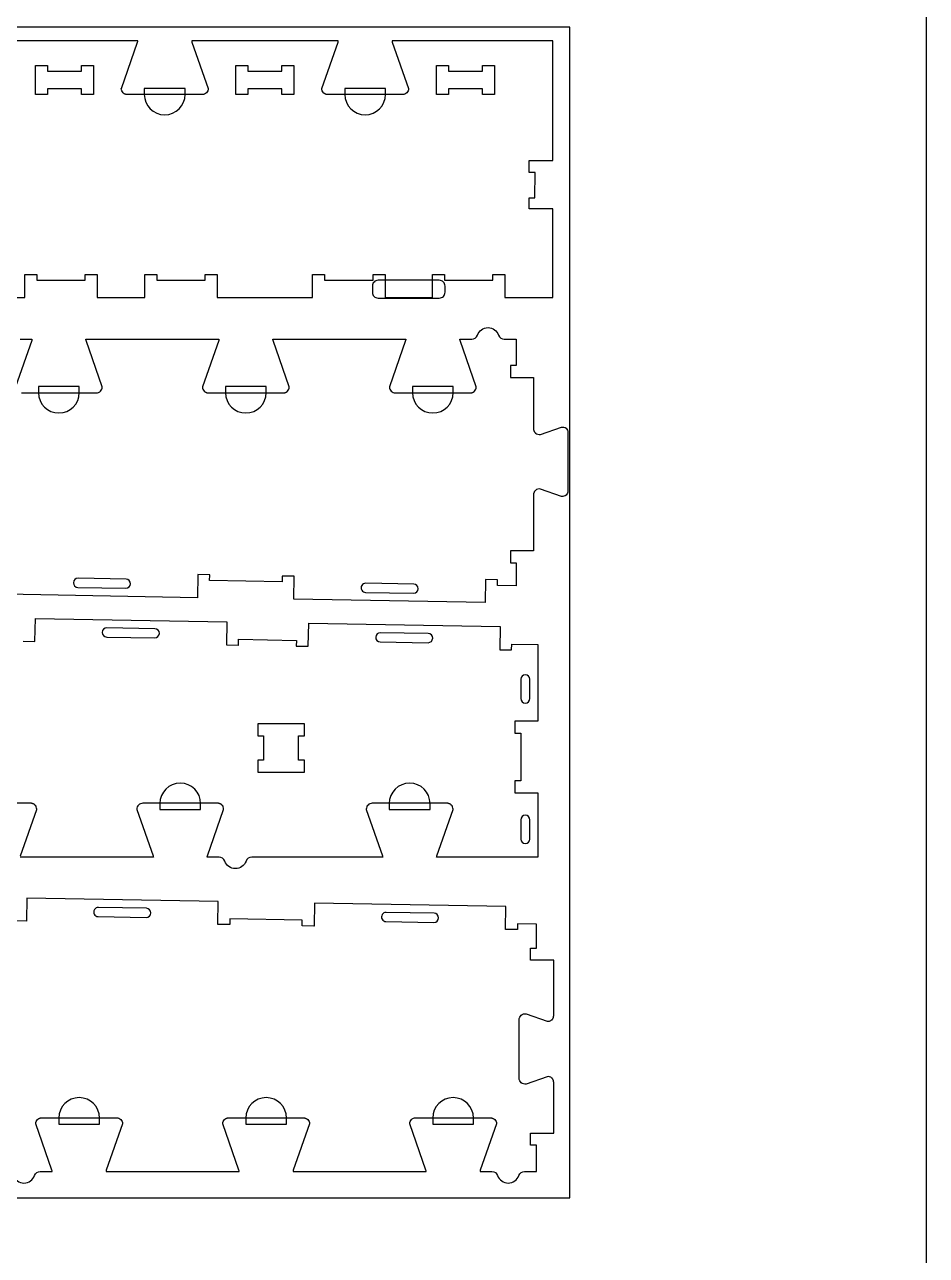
# Model space of a CAD drawing. Extents: x 0 to 4485, y 0 to 14364.
# Drawn here: x 2243 to 3183, y 9259 to 10542 of the extents above; entities that cross this region are included whole.
import ezdxf

# ---------------------------------------------------------------- set-up
doc = ezdxf.new("R2010")
doc.units = 0
for name, color, linetype in [('0_SHEET_SPRUCEPLY_2440X122', 1, 'CONTINUOUS'), ('3_ANYTOOL_CUTTHROUGH_INSID', 4, 'CONTINUOUS'), ('4_ANYTOOL_CUTTHROUGH_OUTSI', 5, 'CONTINUOUS'), ('5_ANYTOOL_HALF_MILL_9MM_IN', 3, 'CONTINUOUS'), ('DONOTCUT', 7, 'CONTINUOUS')]:
    doc.layers.add(name, color=color, linetype=linetype)

msp = doc.modelspace()

# ---------------------------------------------------------------- linework, layer by layer
at = {"layer": '0_SHEET_SPRUCEPLY_2440X122'}
msp.add_lwpolyline([(371.7, 10538.9), (371.7, 9318.9), (2811.7, 9318.9), (2811.7, 10538.9)], close=True, dxfattribs=at)
at = {"layer": '3_ANYTOOL_CUTTHROUGH_INSID'}
for points in [[(2267.3, 10493.1), (2302.8, 10493.1), (2302.8, 10499.1), (2315.3, 10499.1), (2315.3, 10468.6), (2302.8, 10468.6), (2302.8, 10474.6), (2267.3, 10474.6), (2267.3, 10468.6), (2254.8, 10468.6), (2254.8, 10499.1), (2267.3, 10499.1)], [(2476.2, 10493.1), (2511.7, 10493.1), (2511.7, 10499.1), (2524.2, 10499.1), (2524.2, 10468.6), (2511.7, 10468.6), (2511.7, 10474.6), (2476.2, 10474.6), (2476.2, 10468.6), (2463.7, 10468.6), (2463.7, 10499.1), (2476.2, 10499.1)], [(2685.1, 10493.1), (2720.6, 10493.1), (2720.6, 10499.1), (2733.1, 10499.1), (2733.1, 10468.6), (2720.6, 10468.6), (2720.6, 10474.6), (2685.1, 10474.6), (2685.1, 10468.6), (2672.6, 10468.6), (2672.6, 10499.1), (2685.1, 10499.1)], [(2529, 9800.4), (2535, 9800.4), (2535, 9812.9), (2486.5, 9812.9), (2486.5, 9800.4), (2492.5, 9800.4), (2492.5, 9774.9), (2486.5, 9774.9), (2486.5, 9762.4), (2535, 9762.4), (2535, 9774.9), (2529, 9774.9)]]:
    msp.add_lwpolyline(points, close=True, dxfattribs=at)
for points in [[(2298.9, 9955.1), (2348.9, 9954.2, 1), (2349.1, 9963.7), (2299.1, 9964.6, 1)], [(2598.9, 9949.9), (2648.9, 9949, 1), (2649, 9958.5), (2599, 9959.4, 1)], [(2379.2, 9912), (2329.2, 9912.9, 1), (2329, 9903.4), (2379, 9902.5, 1)], [(2664.1, 9907), (2614.2, 9907.9, 1), (2614, 9898.4), (2664, 9897.5, 1)], [(2770, 9839.3), (2770, 9859.3, 1), (2760.5, 9859.3), (2760.5, 9839.3, 1)], [(2770, 9712.9, 1), (2760.5, 9712.9), (2760.5, 9692.9, 1), (2770, 9692.9)], [(2370.3, 9620.7), (2320.3, 9621.6, 1), (2320.1, 9612.1), (2370.1, 9611.2, 1)], [(2670.2, 9615.5), (2620.3, 9616.4, 1), (2620.1, 9606.9), (2670.1, 9606, 1)]]:
    msp.add_lwpolyline(points, format="xyb", close=True, dxfattribs=at)
at = {"layer": '4_ANYTOOL_CUTTHROUGH_OUTSI'}
for points in [[(2144, 10257.1), (2243.6, 10257.1), (2243.6, 10280.9), (2243.6, 10281.1), (2256.1, 10281.1), (2256.1, 10280.9), (2256.1, 10275.1), (2306.6, 10275.1), (2306.6, 10281.1), (2319.1, 10281.1), (2319.1, 10280.9), (2319.1, 10257.1), (2368.6, 10257.1), (2368.6, 10280.9), (2368.6, 10281.1), (2381.1, 10281.1), (2381.1, 10280.9), (2381.1, 10275.1), (2431.6, 10275.1), (2431.6, 10281.1), (2444.1, 10281.1), (2444.1, 10280.9), (2444.1, 10257.1), (2543.6, 10257.1), (2543.6, 10280.9), (2543.6, 10281.1), (2556.1, 10281.1), (2556.1, 10275.1), (2606.6, 10275.1), (2606.6, 10281.1), (2619.1, 10281.1), (2619.1, 10280.9), (2619.1, 10257.1), (2668.6, 10257.1), (2668.6, 10280.9), (2668.6, 10281.1), (2681.1, 10281.1), (2681.1, 10275.1), (2731.6, 10275.1), (2731.6, 10280.9), (2731.6, 10281.1), (2744.1, 10281.1), (2744.1, 10257.1), (2793.9, 10257.1), (2793.9, 10349.6), (2769.4, 10349.6), (2769.4, 10360.9), (2769.4, 10361.1), (2775.4, 10361.1), (2775.5, 10387.6), (2769.5, 10387.6), (2769.5, 10400.1), (2793.9, 10400.1), (2793.9, 10524.6), (2626.5, 10524.6), (2626.5, 10524.6, 0.061485), (2626.7, 10523.2), (2643.6, 10475), (2643.6, 10474.9), (2643.6, 10474.9), (2643.6, 10474.9, -0.414214), (2637.4, 10468.6), (2559.4, 10468.6), (2559.2, 10468.6), (2559.1, 10468.6), (2558.9, 10468.7), (2558.8, 10468.7), (2558.6, 10468.7), (2558.5, 10468.7), (2558.3, 10468.7), (2558.2, 10468.8), (2558, 10468.8), (2557.9, 10468.8), (2557.7, 10468.9), (2557.6, 10468.9), (2557.4, 10469), (2557.3, 10469), (2557.1, 10469.1), (2557, 10469.1), (2556.9, 10469.2), (2556.7, 10469.2), (2556.6, 10469.3), (2556.4, 10469.4), (2556.3, 10469.5), (2556.2, 10469.5), (2556, 10469.6), (2555.9, 10469.7), (2555.8, 10469.8), (2555.7, 10469.9), (2555.5, 10470), (2555.4, 10470.1), (2555.3, 10470.2), (2555.2, 10470.3), (2555.1, 10470.4), (2555, 10470.5, -0.198912), (2553.1, 10474.9), (2553.1, 10474.9), (2553.2, 10475), (2570.1, 10523.2), (2570.1, 10523.2, 0.061485), (2570.3, 10524.6), (2417.6, 10524.6, 0.061485), (2417.8, 10523.2), (2434.7, 10475), (2434.7, 10474.9), (2434.7, 10474.9), (2434.7, 10474.9, -0.414214), (2428.5, 10468.6), (2350.5, 10468.6), (2350.3, 10468.6), (2350.2, 10468.6), (2350, 10468.7), (2349.9, 10468.7), (2349.7, 10468.7), (2349.6, 10468.7), (2349.4, 10468.7), (2349.3, 10468.8), (2349.1, 10468.8), (2349, 10468.8), (2348.8, 10468.9), (2348.7, 10468.9), (2348.5, 10469), (2348.4, 10469), (2348.2, 10469.1), (2348.1, 10469.1), (2348, 10469.2), (2347.8, 10469.2), (2347.7, 10469.3), (2347.5, 10469.4), (2347.4, 10469.5), (2347.3, 10469.5), (2347.1, 10469.6), (2347, 10469.7), (2346.9, 10469.8), (2346.8, 10469.9), (2346.6, 10470), (2346.5, 10470.1), (2346.4, 10470.2), (2346.3, 10470.3), (2346.2, 10470.4), (2346.1, 10470.5, -0.198912), (2344.2, 10474.9), (2344.2, 10474.9), (2344.3, 10475), (2361.1, 10523.2), (2361.1, 10523.2, 0.061485), (2361.4, 10524.6), (2194, 10524.6)], [(2240.2, 10157.8), (2318.2, 10157.8, 0.414214), (2324.4, 10164.1), (2324.4, 10164.1), (2324.4, 10164.1), (2307.5, 10212.4), (2307.5, 10212.4, -0.061485), (2307.3, 10213.8), (2446, 10213.8, -0.061485), (2445.7, 10212.4), (2428.8, 10164.1), (2428.8, 10164.1), (2428.8, 10164.1), (2428.8, 10164.1, 0.198912), (2430.6, 10159.6), (2430.7, 10159.5), (2430.9, 10159.4), (2431, 10159.3), (2431.1, 10159.2), (2431.2, 10159.1), (2431.3, 10159), (2431.5, 10159), (2431.6, 10158.9), (2431.7, 10158.8), (2431.8, 10158.7), (2432, 10158.6), (2432.1, 10158.5), (2432.2, 10158.5), (2432.4, 10158.4), (2432.5, 10158.3), (2432.7, 10158.3), (2432.8, 10158.2), (2433, 10158.2), (2433.1, 10158.1), (2433.3, 10158.1), (2433.4, 10158), (2433.6, 10158), (2433.7, 10158), (2433.9, 10157.9), (2434, 10157.9), (2434.2, 10157.9), (2434.3, 10157.9), (2434.5, 10157.8), (2434.6, 10157.8), (2434.8, 10157.8), (2434.9, 10157.8), (2435.1, 10157.8), (2513.1, 10157.8), (2513.2, 10157.8), (2513.4, 10157.8), (2513.5, 10157.8), (2513.7, 10157.8), (2513.8, 10157.9), (2514, 10157.9), (2514.1, 10157.9), (2514.3, 10157.9), (2514.4, 10158), (2514.6, 10158), (2514.7, 10158), (2514.9, 10158.1), (2515, 10158.1), (2515.2, 10158.2), (2515.3, 10158.2), (2515.5, 10158.3), (2515.6, 10158.3), (2515.7, 10158.4), (2515.9, 10158.5), (2516, 10158.5), (2516.1, 10158.6), (2516.3, 10158.7), (2516.4, 10158.8), (2516.5, 10158.9), (2516.7, 10159), (2516.8, 10159), (2516.9, 10159.1), (2517, 10159.2), (2517.2, 10159.3), (2517.3, 10159.4), (2517.4, 10159.5), (2517.5, 10159.6, 0.198912), (2519.3, 10164.1), (2519.3, 10164.1), (2519.3, 10164.1), (2502.4, 10212.4), (2502.4, 10212.4, -0.061485), (2502.2, 10213.8), (2640.9, 10213.8, -0.061485), (2640.6, 10212.4), (2623.7, 10164.1), (2623.7, 10164.1), (2623.7, 10164.1), (2623.7, 10164.1, 0.414214), (2630, 10157.8), (2708, 10157.8), (2708.1, 10157.8), (2708.3, 10157.8), (2708.4, 10157.8), (2708.6, 10157.8), (2708.7, 10157.9), (2708.9, 10157.9), (2709, 10157.9), (2709.2, 10157.9), (2709.3, 10158), (2709.5, 10158), (2709.6, 10158), (2709.8, 10158.1), (2709.9, 10158.1), (2710.1, 10158.2), (2710.2, 10158.2), (2710.4, 10158.3), (2710.5, 10158.3), (2710.6, 10158.4), (2710.8, 10158.5), (2710.9, 10158.5), (2711, 10158.6), (2711.2, 10158.7), (2711.3, 10158.8), (2711.4, 10158.9), (2711.6, 10159), (2711.7, 10159), (2711.8, 10159.1), (2711.9, 10159.2), (2712.1, 10159.3), (2712.2, 10159.4), (2712.3, 10159.5), (2712.4, 10159.6, 0.198912), (2714.2, 10164.1), (2714.2, 10164.1), (2714.2, 10164.1), (2697.3, 10212.4), (2697.3, 10212.4, -0.061485), (2697.1, 10213.8), (2709.5, 10213.8, 0.317837), (2715.4, 10218, -0.707107), (2737.5, 10218, 0.317837), (2743.4, 10213.8), (2755.8, 10213.8), (2755.8, 10186.3), (2749.8, 10186.3), (2749.8, 10186.1), (2749.8, 10174.1), (2749.8, 10173.8), (2750.1, 10173.8), (2773.8, 10173.8), (2773.8, 10120.6), (2773.8, 10120.6), (2773.8, 10120.5), (2773.8, 10120.3), (2773.8, 10120.1), (2773.8, 10120), (2773.9, 10119.8), (2773.9, 10119.6), (2773.9, 10119.5), (2774, 10119.3), (2774, 10119.1), (2774, 10119), (2774.1, 10118.8), (2774.1, 10118.6), (2774.2, 10118.5), (2774.3, 10118.3), (2774.3, 10118.2), (2774.4, 10118), (2774.5, 10117.9), (2774.5, 10117.7), (2774.6, 10117.5), (2774.7, 10117.4), (2774.8, 10117.3), (2774.9, 10117.1), (2775, 10117), (2775.1, 10116.8), (2775.2, 10116.7), (2775.3, 10116.6), (2775.4, 10116.4), (2775.5, 10116.3), (2775.7, 10116.2), (2775.8, 10116.1), (2775.9, 10116), (2776, 10115.9, 0.220464), (2781.1, 10114.5), (2781.1, 10114.5), (2781.1, 10114.5), (2803.1, 10122.1), (2803.1, 10122.1, -0.219504), (2807.8, 10120.9, -0.220464), (2809.8, 10116.5), (2809.8, 10055.6, -0.220464), (2807.8, 10051.2, -0.219504), (2803.1, 10050), (2781.1, 10057.6), (2781.1, 10057.6), (2781.1, 10057.6), (2781.1, 10057.6, 0.220464), (2776, 10056.2), (2775.9, 10056.1), (2775.8, 10056), (2775.7, 10055.9), (2775.5, 10055.8), (2775.4, 10055.7), (2775.3, 10055.5), (2775.2, 10055.4), (2775.1, 10055.3), (2775, 10055.1), (2774.9, 10055), (2774.8, 10054.9), (2774.7, 10054.7), (2774.6, 10054.6), (2774.5, 10054.4), (2774.5, 10054.3), (2774.4, 10054.1), (2774.3, 10053.9), (2774.3, 10053.8), (2774.2, 10053.6), (2774.1, 10053.5), (2774.1, 10053.3), (2774, 10053.1), (2774, 10053), (2774, 10052.8), (2773.9, 10052.6), (2773.9, 10052.5), (2773.9, 10052.3), (2773.8, 10052.1), (2773.8, 10052), (2773.8, 10051.8), (2773.8, 10051.6), (2773.8, 10051.5), (2773.8, 9993.3), (2749.8, 9993.3), (2749.8, 9980.8), (2755.8, 9980.8), (2755.8, 9956.6), (2736.3, 9957), (2736.4, 9962.7), (2736.4, 9963), (2736.1, 9963), (2723.9, 9963.2), (2723.9, 9962.9), (2723.4, 9939.2), (2524, 9942.7), (2524.4, 9966.4), (2524.4, 9966.7), (2524.1, 9966.7), (2511.9, 9966.9), (2511.9, 9966.6), (2511.8, 9960.9), (2436.3, 9962.2), (2436.4, 9968), (2436.4, 9968.2), (2436.2, 9968.2), (2423.9, 9968.4), (2423.5, 9944.4), (2224, 9947.9)], [(2238.7, 10213.8), (2251.1, 10213.8, -0.061485), (2250.8, 10212.4), (2233.9, 10164.1)], [(2241.9, 9898.9), (2253.9, 9898.7), (2254.2, 9898.7), (2254.2, 9898.9), (2254.6, 9922.7), (2454.1, 9919.2), (2453.7, 9895.4), (2453.7, 9895.2), (2453.9, 9895.2), (2465.9, 9895), (2466.2, 9895), (2466.2, 9895.2), (2466.3, 9901), (2526.7, 9899.9), (2526.6, 9893.9), (2526.9, 9893.9), (2538.9, 9893.7), (2539.1, 9893.7), (2539.6, 9917.7), (2739, 9914.2), (2738.6, 9890.5), (2738.6, 9890.2), (2750.9, 9890), (2751.1, 9890), (2751.1, 9890.2), (2751.2, 9896), (2778.5, 9895.5), (2778.5, 9815.6), (2754.5, 9815.6), (2754.5, 9815.3), (2754.5, 9803.3), (2754.5, 9803.1), (2760.5, 9803.1), (2760.5, 9753.6), (2754.5, 9753.6), (2754.5, 9753.3), (2754.5, 9741.3), (2754.5, 9741.1), (2778.5, 9741.1), (2778.5, 9674.1), (2672.9, 9674.1), (2672.9, 9674.1, -0.061485), (2673.1, 9675.5), (2690, 9723.8), (2690, 9723.8), (2690, 9723.9), (2690, 9723.9, 0.198912), (2688.2, 9728.3), (2688.1, 9728.4), (2688, 9728.5), (2687.9, 9728.6), (2687.7, 9728.7), (2687.6, 9728.8), (2687.5, 9728.9), (2687.4, 9729), (2687.3, 9729.1), (2687.1, 9729.1), (2687, 9729.2), (2686.9, 9729.3), (2686.7, 9729.4), (2686.6, 9729.4), (2686.5, 9729.5), (2686.3, 9729.6), (2686.2, 9729.6), (2686, 9729.7), (2685.9, 9729.7), (2685.7, 9729.8), (2685.6, 9729.8), (2685.4, 9729.9), (2685.3, 9729.9), (2685.1, 9730), (2685, 9730), (2684.8, 9730), (2684.7, 9730), (2684.5, 9730.1), (2684.4, 9730.1), (2684.2, 9730.1), (2684.1, 9730.1), (2683.9, 9730.1), (2683.8, 9730.1), (2605.8, 9730.1, 0.414214), (2599.5, 9723.9), (2599.5, 9723.8), (2599.5, 9723.8), (2616.4, 9675.5), (2616.4, 9675.5, -0.061485), (2616.7, 9674.1), (2480.1, 9674.1, 0.317837), (2474.2, 9669.9, -0.707107), (2452.1, 9669.9, 0.317837), (2446.2, 9674.1), (2433.8, 9674.1, -0.061485), (2434, 9675.5), (2450.9, 9723.8), (2450.9, 9723.8), (2450.9, 9723.9), (2450.9, 9723.9, 0.198912), (2449.1, 9728.3), (2449, 9728.4), (2448.9, 9728.5), (2448.8, 9728.6), (2448.6, 9728.7), (2448.5, 9728.8), (2448.4, 9728.9), (2448.3, 9729), (2448.2, 9729.1), (2448, 9729.1), (2447.9, 9729.2), (2447.8, 9729.3), (2447.6, 9729.4), (2447.5, 9729.4), (2447.4, 9729.5), (2447.2, 9729.6), (2447.1, 9729.6), (2446.9, 9729.7), (2446.8, 9729.7), (2446.6, 9729.8), (2446.5, 9729.8), (2446.3, 9729.9), (2446.2, 9729.9), (2446, 9730), (2445.9, 9730), (2445.7, 9730), (2445.6, 9730), (2445.4, 9730.1), (2445.3, 9730.1), (2445.1, 9730.1), (2445, 9730.1), (2444.8, 9730.1), (2444.7, 9730.1), (2366.7, 9730.1, 0.414214), (2360.4, 9723.9), (2360.4, 9723.8), (2360.4, 9723.8), (2377.3, 9675.5), (2377.3, 9675.5, -0.061485), (2377.6, 9674.1), (2238.9, 9674.1, -0.061485)], [(2239.1, 9675.5), (2256, 9723.8), (2256, 9723.8), (2256, 9723.9), (2256, 9723.9, 0.198912), (2254.2, 9728.3), (2254.1, 9728.4), (2254, 9728.5), (2253.9, 9728.6), (2253.7, 9728.7), (2253.6, 9728.8), (2253.5, 9728.9), (2253.4, 9729), (2253.3, 9729.1), (2253.1, 9729.1), (2253, 9729.2), (2252.9, 9729.3), (2252.7, 9729.4), (2252.6, 9729.4), (2252.5, 9729.5), (2252.3, 9729.6), (2252.2, 9729.6), (2252, 9729.7), (2251.9, 9729.7), (2251.7, 9729.8), (2251.6, 9729.8), (2251.4, 9729.9), (2251.3, 9729.9), (2251.1, 9730), (2251, 9730), (2250.8, 9730), (2250.7, 9730), (2250.5, 9730.1), (2250.4, 9730.1), (2250.2, 9730.1), (2250.1, 9730.1), (2249.9, 9730.1), (2249.8, 9730.1), (2171.8, 9730.1)], [(2231.7, 9342.2, 0.707107), (2253.8, 9342.2, -0.317837), (2259.7, 9346.3), (2272.1, 9346.3, 0.061485), (2271.9, 9347.7), (2255, 9396), (2255, 9396), (2255, 9396.1), (2255, 9396.1, -0.198912), (2256.8, 9400.5), (2256.9, 9400.6), (2257, 9400.7), (2257.1, 9400.8), (2257.2, 9400.9), (2257.4, 9401), (2257.5, 9401.1), (2257.6, 9401.2), (2257.7, 9401.3), (2257.9, 9401.4), (2258, 9401.4), (2258.1, 9401.5), (2258.3, 9401.6), (2258.4, 9401.7), (2258.5, 9401.7), (2258.7, 9401.8), (2258.8, 9401.9), (2259, 9401.9), (2259.1, 9402), (2259.3, 9402), (2259.4, 9402.1), (2259.5, 9402.1), (2259.7, 9402.1), (2259.8, 9402.2), (2260, 9402.2), (2260.1, 9402.2), (2260.3, 9402.3), (2260.5, 9402.3), (2260.6, 9402.3), (2260.8, 9402.3), (2260.9, 9402.3), (2261.1, 9402.3), (2261.2, 9402.3), (2339.2, 9402.3, -0.414214), (2345.5, 9396.1), (2345.5, 9396), (2345.4, 9396), (2328.5, 9347.7), (2328.5, 9347.7, 0.061485), (2328.3, 9346.3), (2467, 9346.3, 0.061485), (2466.8, 9347.7), (2449.9, 9396), (2449.9, 9396), (2449.9, 9396.1), (2449.9, 9396.1, -0.198912), (2451.7, 9400.5), (2451.8, 9400.6), (2451.9, 9400.7), (2452, 9400.8), (2452.1, 9400.9), (2452.3, 9401), (2452.4, 9401.1), (2452.5, 9401.2), (2452.6, 9401.3), (2452.8, 9401.4), (2452.9, 9401.4), (2453, 9401.5), (2453.2, 9401.6), (2453.3, 9401.7), (2453.4, 9401.7), (2453.6, 9401.8), (2453.7, 9401.9), (2453.9, 9401.9), (2454, 9402), (2454.2, 9402), (2454.3, 9402.1), (2454.4, 9402.1), (2454.6, 9402.1), (2454.7, 9402.2), (2454.9, 9402.2), (2455, 9402.2), (2455.2, 9402.3), (2455.4, 9402.3), (2455.5, 9402.3), (2455.7, 9402.3), (2455.8, 9402.3), (2456, 9402.3), (2456.1, 9402.3), (2534.1, 9402.3), (2534.3, 9402.3), (2534.4, 9402.3), (2534.6, 9402.3), (2534.7, 9402.3), (2534.9, 9402.3), (2535, 9402.3), (2535.2, 9402.2), (2535.3, 9402.2), (2535.5, 9402.2), (2535.6, 9402.1), (2535.8, 9402.1), (2535.9, 9402.1), (2536.1, 9402), (2536.2, 9402), (2536.4, 9401.9), (2536.5, 9401.9), (2536.6, 9401.8), (2536.8, 9401.7), (2536.9, 9401.7), (2537.1, 9401.6), (2537.2, 9401.5), (2537.3, 9401.4), (2537.5, 9401.4), (2537.6, 9401.3), (2537.7, 9401.2), (2537.8, 9401.1), (2538, 9401), (2538.1, 9400.9), (2538.2, 9400.8), (2538.3, 9400.7), (2538.4, 9400.6), (2538.5, 9400.5, -0.198912), (2540.4, 9396.1), (2540.4, 9396), (2540.3, 9396), (2523.4, 9347.7), (2523.4, 9347.7, 0.061485), (2523.2, 9346.3), (2661.9, 9346.3, 0.061485), (2661.7, 9347.7), (2644.8, 9396), (2644.8, 9396), (2644.8, 9396.1), (2644.8, 9396.1, -0.414214), (2651, 9402.3), (2729, 9402.3), (2729.2, 9402.3), (2729.3, 9402.3), (2729.5, 9402.3), (2729.6, 9402.3), (2729.8, 9402.3), (2729.9, 9402.3), (2730.1, 9402.2), (2730.2, 9402.2), (2730.4, 9402.2), (2730.5, 9402.1), (2730.7, 9402.1), (2730.8, 9402.1), (2731, 9402), (2731.1, 9402), (2731.3, 9401.9), (2731.4, 9401.9), (2731.5, 9401.8), (2731.7, 9401.7), (2731.8, 9401.7), (2732, 9401.6), (2732.1, 9401.5), (2732.2, 9401.4), (2732.4, 9401.4), (2732.5, 9401.3), (2732.6, 9401.2), (2732.7, 9401.1), (2732.9, 9401), (2733, 9400.9), (2733.1, 9400.8), (2733.2, 9400.7), (2733.3, 9400.6), (2733.4, 9400.5, -0.198912), (2735.3, 9396.1), (2735.3, 9396), (2735.2, 9396), (2718.3, 9347.7), (2718.3, 9347.7, 0.061485), (2718.1, 9346.3), (2730.5, 9346.3, -0.317837), (2736.4, 9342.2, 0.707107), (2758.6, 9342.2, -0.317837), (2764.5, 9346.3), (2776.9, 9346.3), (2776.9, 9373.8), (2770.9, 9373.8), (2770.9, 9374.1), (2770.9, 9386.1), (2770.9, 9386.3), (2794.9, 9386.3), (2794.9, 9439.5), (2794.9, 9439.5), (2794.9, 9439.6), (2794.9, 9439.8), (2794.8, 9440), (2794.8, 9440.1), (2794.8, 9440.3), (2794.8, 9440.4), (2794.8, 9440.6), (2794.7, 9440.7), (2794.7, 9440.9), (2794.7, 9441), (2794.6, 9441.2), (2794.6, 9441.3), (2794.5, 9441.5), (2794.5, 9441.6), (2794.4, 9441.8), (2794.3, 9441.9), (2794.3, 9442.1), (2794.2, 9442.2), (2794.1, 9442.3), (2794, 9442.5), (2793.9, 9442.6), (2793.9, 9442.7), (2793.8, 9442.9), (2793.7, 9443), (2793.6, 9443.1), (2793.5, 9443.2), (2793.4, 9443.4), (2793.3, 9443.5), (2793.2, 9443.6), (2793.1, 9443.7), (2792.9, 9443.8), (2792.8, 9443.9, 0.219504), (2788.2, 9445.2), (2766.2, 9437.5), (2766.2, 9437.5), (2766.1, 9437.5), (2766.1, 9437.5, -0.220464), (2761.1, 9438.9, -0.220464), (2758.9, 9443.7), (2758.9, 9504.5, -0.220464), (2761.1, 9509.3, -0.220464), (2766.1, 9510.7), (2766.2, 9510.7), (2766.2, 9510.7), (2788.2, 9503), (2788.2, 9503, 0.219504), (2792.8, 9504.3), (2792.9, 9504.4), (2793.1, 9504.5), (2793.2, 9504.6), (2793.3, 9504.7), (2793.4, 9504.8), (2793.5, 9504.9), (2793.6, 9505), (2793.7, 9505.2), (2793.8, 9505.3), (2793.9, 9505.4), (2793.9, 9505.6), (2794, 9505.7), (2794.1, 9505.8), (2794.2, 9506), (2794.3, 9506.1), (2794.3, 9506.2), (2794.4, 9506.4), (2794.5, 9506.5), (2794.5, 9506.7), (2794.6, 9506.8), (2794.6, 9507), (2794.7, 9507.1), (2794.7, 9507.3), (2794.7, 9507.4), (2794.8, 9507.6), (2794.8, 9507.7), (2794.8, 9507.9), (2794.8, 9508.1), (2794.8, 9508.2), (2794.9, 9508.4), (2794.9, 9508.5), (2794.9, 9508.7), (2794.9, 9566.8), (2770.9, 9566.8), (2770.9, 9567.1), (2770.9, 9579.1), (2770.9, 9579.3), (2776.9, 9579.3), (2776.9, 9604.1), (2757.3, 9604.5), (2757.2, 9598.5), (2757, 9598.5), (2745, 9598.7), (2744.7, 9598.7), (2744.7, 9599), (2745.1, 9622.7), (2545.7, 9626.2), (2545.3, 9602.4), (2545.2, 9602.2), (2545, 9602.2), (2532.7, 9602.4), (2532.8, 9602.7), (2532.9, 9608.4), (2457.4, 9609.7), (2457.3, 9603.7), (2457, 9603.7), (2445, 9603.9), (2444.8, 9603.9), (2444.8, 9604.2), (2445.2, 9627.9), (2245.7, 9631.4), (2245.3, 9607.7), (2245.3, 9607.4), (2233, 9607.6)]]:
    msp.add_lwpolyline(points, format="xyb", dxfattribs=at)
at = {"layer": '5_ANYTOOL_HALF_MILL_9MM_IN'}
for points in [[(2368.2, 10468.9, 1), (2410.7, 10468.9), (2410.7, 10469.1), (2410.7, 10475.1), (2368.2, 10475.1), (2368.2, 10469.1), (2368.2, 10468.9)], [(2577.1, 10468.9, 1), (2619.6, 10468.9), (2619.6, 10469.1), (2619.6, 10475.1), (2577.1, 10475.1), (2577.1, 10469.1), (2577.1, 10468.9)], [(2611.9, 10275.1, 0.414214), (2605.9, 10269.1), (2605.9, 10262.6, 0.414214), (2611.9, 10256.6), (2675.7, 10256.6, 0.414214), (2681.7, 10262.6), (2681.7, 10269.1, 0.414214), (2675.7, 10275.1)], [(2257.9, 10158.1, 1), (2300.4, 10158.1), (2300.4, 10158.3), (2300.4, 10164.3), (2257.9, 10164.3), (2257.9, 10158.3), (2257.9, 10158.1)], [(2452.8, 10158.1, 1), (2495.3, 10158.1), (2495.3, 10158.3), (2495.3, 10164.3), (2452.8, 10164.3), (2452.8, 10158.3), (2452.8, 10158.1)], [(2647.7, 10158.1, 1), (2690.2, 10158.1), (2690.2, 10158.3), (2690.2, 10164.3), (2647.7, 10164.3), (2647.7, 10158.3), (2647.7, 10158.1)], [(2426.9, 9729.9, 1), (2384.4, 9729.9), (2384.4, 9729.6), (2384.4, 9723.6), (2426.9, 9723.6), (2426.9, 9729.6), (2426.9, 9729.9)], [(2666, 9729.9, 1), (2623.5, 9729.9), (2623.5, 9729.6), (2623.5, 9723.6), (2666, 9723.6), (2666, 9729.6), (2666, 9729.9)], [(2321.5, 9402.1, 1), (2279, 9402.1), (2279, 9401.8), (2279, 9395.8), (2321.5, 9395.8), (2321.5, 9401.8), (2321.5, 9402.1)], [(2516.4, 9402.1, 1), (2473.9, 9402.1), (2473.9, 9401.8), (2473.9, 9395.8), (2516.4, 9395.8), (2516.4, 9401.8), (2516.4, 9402.1)], [(2711.3, 9402.1, 1), (2668.8, 9402.1), (2668.8, 9401.8), (2668.8, 9395.8), (2711.3, 9395.8), (2711.3, 9401.8), (2711.3, 9402.1)]]:
    msp.add_lwpolyline(points, format="xyb", close=True, dxfattribs=at)
at = {"layer": 'DONOTCUT'}
msp.add_lwpolyline([(0, 0), (3183.4, 0), (3183.4, 11186.9), (0, 11186.9)], close=True, dxfattribs=at)

doc.saveas('drawing.dxf')
